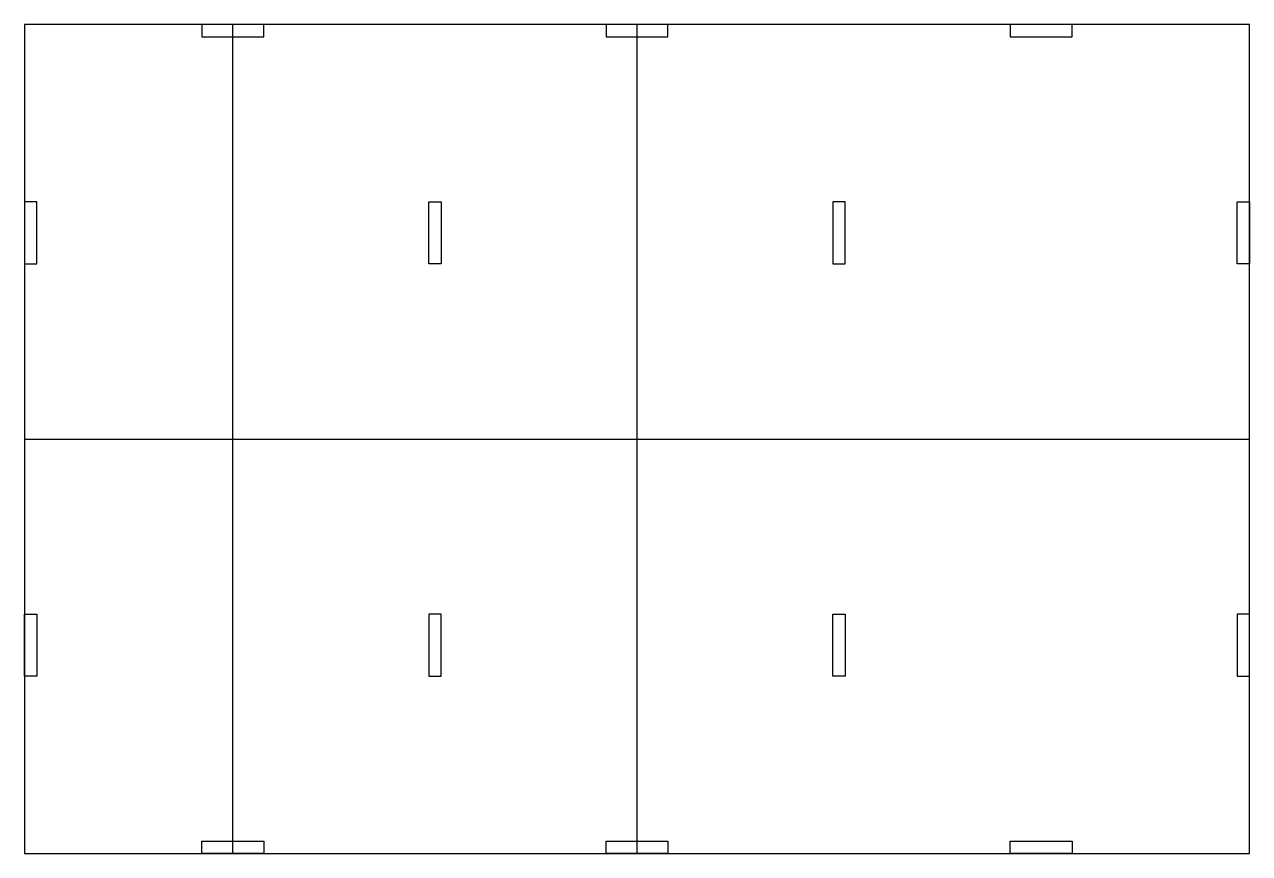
# Model space of a CAD drawing. Header units: millimetres. Extents: x 0 to 297, y -201 to 0.
import ezdxf

# ---------------------------------------------------------------- set-up
doc = ezdxf.new("R2010")
doc.units = ezdxf.units.MM
doc.layers.get('0').update_dxf_attribs({"linetype": 'CONTINUOUS'})

msp = doc.modelspace()

# ---------------------------------------------------------------- linework, layer by layer
for p, q in [((50.5, -201), (50.5, 0)), ((148.5, -201), (148.5, 0)), ((0, -100.5), (297, -100.5)), ((0, -201), (297, -201))]:
    msp.add_line(p, q)
for points in [[(297, 0), (0, 0), (0, -201), (297, -201)], [(58, 0), (43, 0), (43, -3), (58, -3)], [(156, 0), (141, 0), (141, -3), (156, -3)], [(254, 0), (239, 0), (239, -3), (254, -3)], [(3, -43), (0, -43), (0, -58), (3, -58)], [(101, -58), (98, -58), (98, -43), (101, -43)], [(199, -58), (199, -43), (196, -43), (196, -58)], [(297, -58), (294, -58), (294, -43), (297, -43)], [(3, -158), (0, -158), (0, -143), (3, -143)], [(98, -158), (101, -158), (101, -143), (98, -143)], [(196, -143), (199, -143), (199, -158), (196, -158)], [(294, -143), (294, -158), (297, -158), (297, -143)], [(43, -198), (58, -198), (58, -201), (43, -201)], [(156, -201), (141, -201), (141, -198), (156, -198)], [(239, -198), (254, -198), (254, -201), (239, -201)]]:
    msp.add_lwpolyline(points, close=True)

doc.saveas('drawing.dxf')
